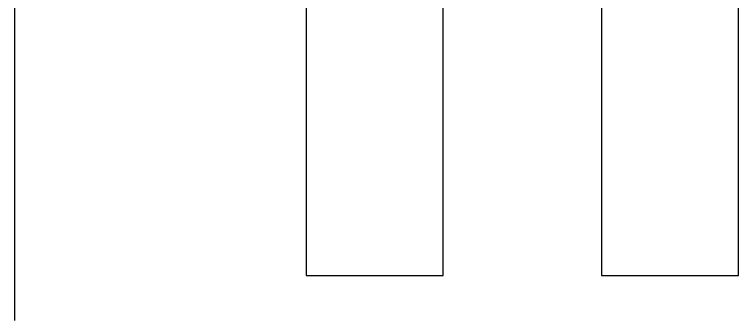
# Model space of a CAD drawing. Header units: metres. Extents: x 341 to 459, y 1341 to 1425.
# Drawn here: x 348.31 to 361.75, y 1365.49 to 1371.17 of the extents above; entities that cross this region are included whole.
import ezdxf

# ---------------------------------------------------------------- set-up
doc = ezdxf.new("R2010")
doc.units = ezdxf.units.M
doc.layers.add('BASE DE CONCRETO', color=251, linetype='Continuous')

msp = doc.modelspace()

# ---------------------------------------------------------------- linework, layer by layer
at = {"layer": 'BASE DE CONCRETO', "color": 252, "true_color": 0x939598}
for p, q in [((348.309, 1381.041), (348.309, 1365.495)), ((353.724, 1373.345), (353.724, 1366.331)), ((356.265, 1366.331), (356.265, 1373.345)), ((359.207, 1373.345), (359.207, 1366.331)), ((361.748, 1366.331), (361.748, 1373.345)), ((353.724, 1366.331), (356.265, 1366.331)), ((359.207, 1366.331), (361.748, 1366.331))]:
    msp.add_line(p, q, dxfattribs=at)

doc.saveas('drawing.dxf')
